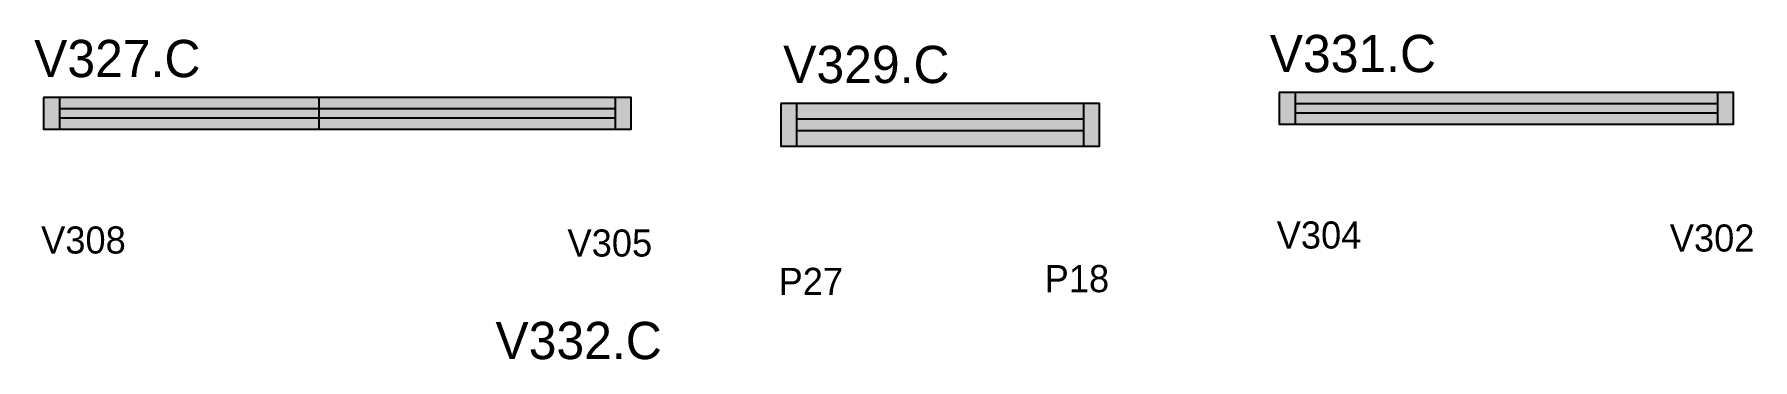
# Model space of a CAD drawing. Header units: metres. Extents: x 3980 to 4740, y -190 to -46.
import ezdxf

# ---------------------------------------------------------------- set-up
doc = ezdxf.new("R2010")
doc.units = ezdxf.units.M
for name, color, linetype in [('5', 7, 'Continuous'), ('NOMENCLATURA', 7, 'Continuous'), ('Painéis', 7, 'Continuous'), ('REAPROVEITAMENTO', 7, 'Continuous'), ('SARR_2.2x7', 7, 'Continuous'), ('SARR_EDITAR', 7, 'Continuous')]:
    doc.layers.add(name, color=color, linetype=linetype)

msp = doc.modelspace()

# ---------------------------------------------------------------- hatches: boundary and pattern name
at = {"layer": 'REAPROVEITAMENTO'}
h = msp.add_hatch(color=7, dxfattribs=at)
h.dxf.hatch_style = 1
h.paths.add_polyline_path([(4243.77, -88.33), (4243.77, -74.33), (4243.77, -74.33), (3983.77, -74.33), (3983.77, -74.33), (3983.77, -88.33), (3983.77, -88.33), (4243.77, -88.33), (4243.77, -88.33)])
h = msp.add_hatch(color=7, dxfattribs=at)
h.dxf.hatch_style = 1
h.paths.add_polyline_path([(4731.59, -86.11), (4731.59, -72.11), (4731.59, -72.11), (4530.59, -72.11), (4530.59, -72.11), (4530.59, -86.11), (4530.59, -86.11), (4731.59, -86.11)])
h = msp.add_hatch(color=7, dxfattribs=at)
h.dxf.hatch_style = 1
h.paths.add_polyline_path([(4451.02, -95.96), (4451.02, -76.96), (4451.02, -76.96), (4310.02, -76.96), (4310.02, -76.96), (4310.02, -95.96), (4310.02, -95.96), (4451.02, -95.96)])

# ---------------------------------------------------------------- linework, layer by layer
at = {"layer": 'Painéis', "color": 7, "lineweight": 25}
msp.add_line((4105.77, -88.33), (4105.77, -74.33), dxfattribs=at)
for points in [[(3983.77, -74.33), (3983.77, -88.33), (4243.77, -88.33), (4243.77, -74.33), (3983.77, -74.33)], [(4530.59, -72.11), (4530.59, -86.11), (4731.59, -86.11), (4731.59, -72.11), (4530.59, -72.11)], [(4310.02, -76.96), (4310.02, -95.96), (4451.02, -95.96), (4451.02, -76.96), (4310.02, -76.96)]]:
    msp.add_lwpolyline(points, dxfattribs=at)
at = {"layer": 'SARR_2.2x7', "color": 7, "lineweight": 25}
for p, q in [((3990.77, -74.33), (3990.77, -88.33)), ((4236.77, -74.33), (4236.77, -88.33)), ((4537.59, -72.11), (4537.59, -86.11)), ((4724.59, -72.11), (4724.59, -86.11)), ((4317.02, -76.96), (4317.02, -95.96)), ((4444.02, -76.96), (4444.02, -95.96)), ((4444.02, -83.96), (4317.02, -83.96)), ((4317.02, -88.96), (4444.02, -88.96))]:
    msp.add_line(p, q, dxfattribs=at)
at = {"layer": 'SARR_EDITAR', "color": 7, "lineweight": 25}
for p, q in [((4236.77, -79.33), (3990.77, -79.33)), ((3990.77, -83.33), (4236.77, -83.33)), ((4724.59, -77.11), (4537.59, -77.11)), ((4537.59, -81.11), (4724.59, -81.11))]:
    msp.add_line(p, q, dxfattribs=at)

# ---------------------------------------------------------------- texts
at = {"layer": '5', "color": 7, "lineweight": 25}
for s, p in [('V304', (4529.48, -141.27)), ('V308', (3982.66, -143.49)), ('V305', (4215.61, -144.82)), ('V302', (4703.43, -142.6)), ('P27', (4309.03, -161.82)), ('P18', (4426.77, -160.6))]:
    msp.add_text(s, height=12, dxfattribs=at).set_placement(p)
at = {"layer": 'NOMENCLATURA', "color": 7, "lineweight": 25}
for s, p in [('V327.C', (3979.58, -65.36)), ('V329.C', (4311.07, -67.98)), ('V331.C', (4526.4, -63.14)), ('V332.C', (4183.74, -190.26))]:
    msp.add_text(s, height=16.5, dxfattribs=at).set_placement(p)

doc.saveas('drawing.dxf')
